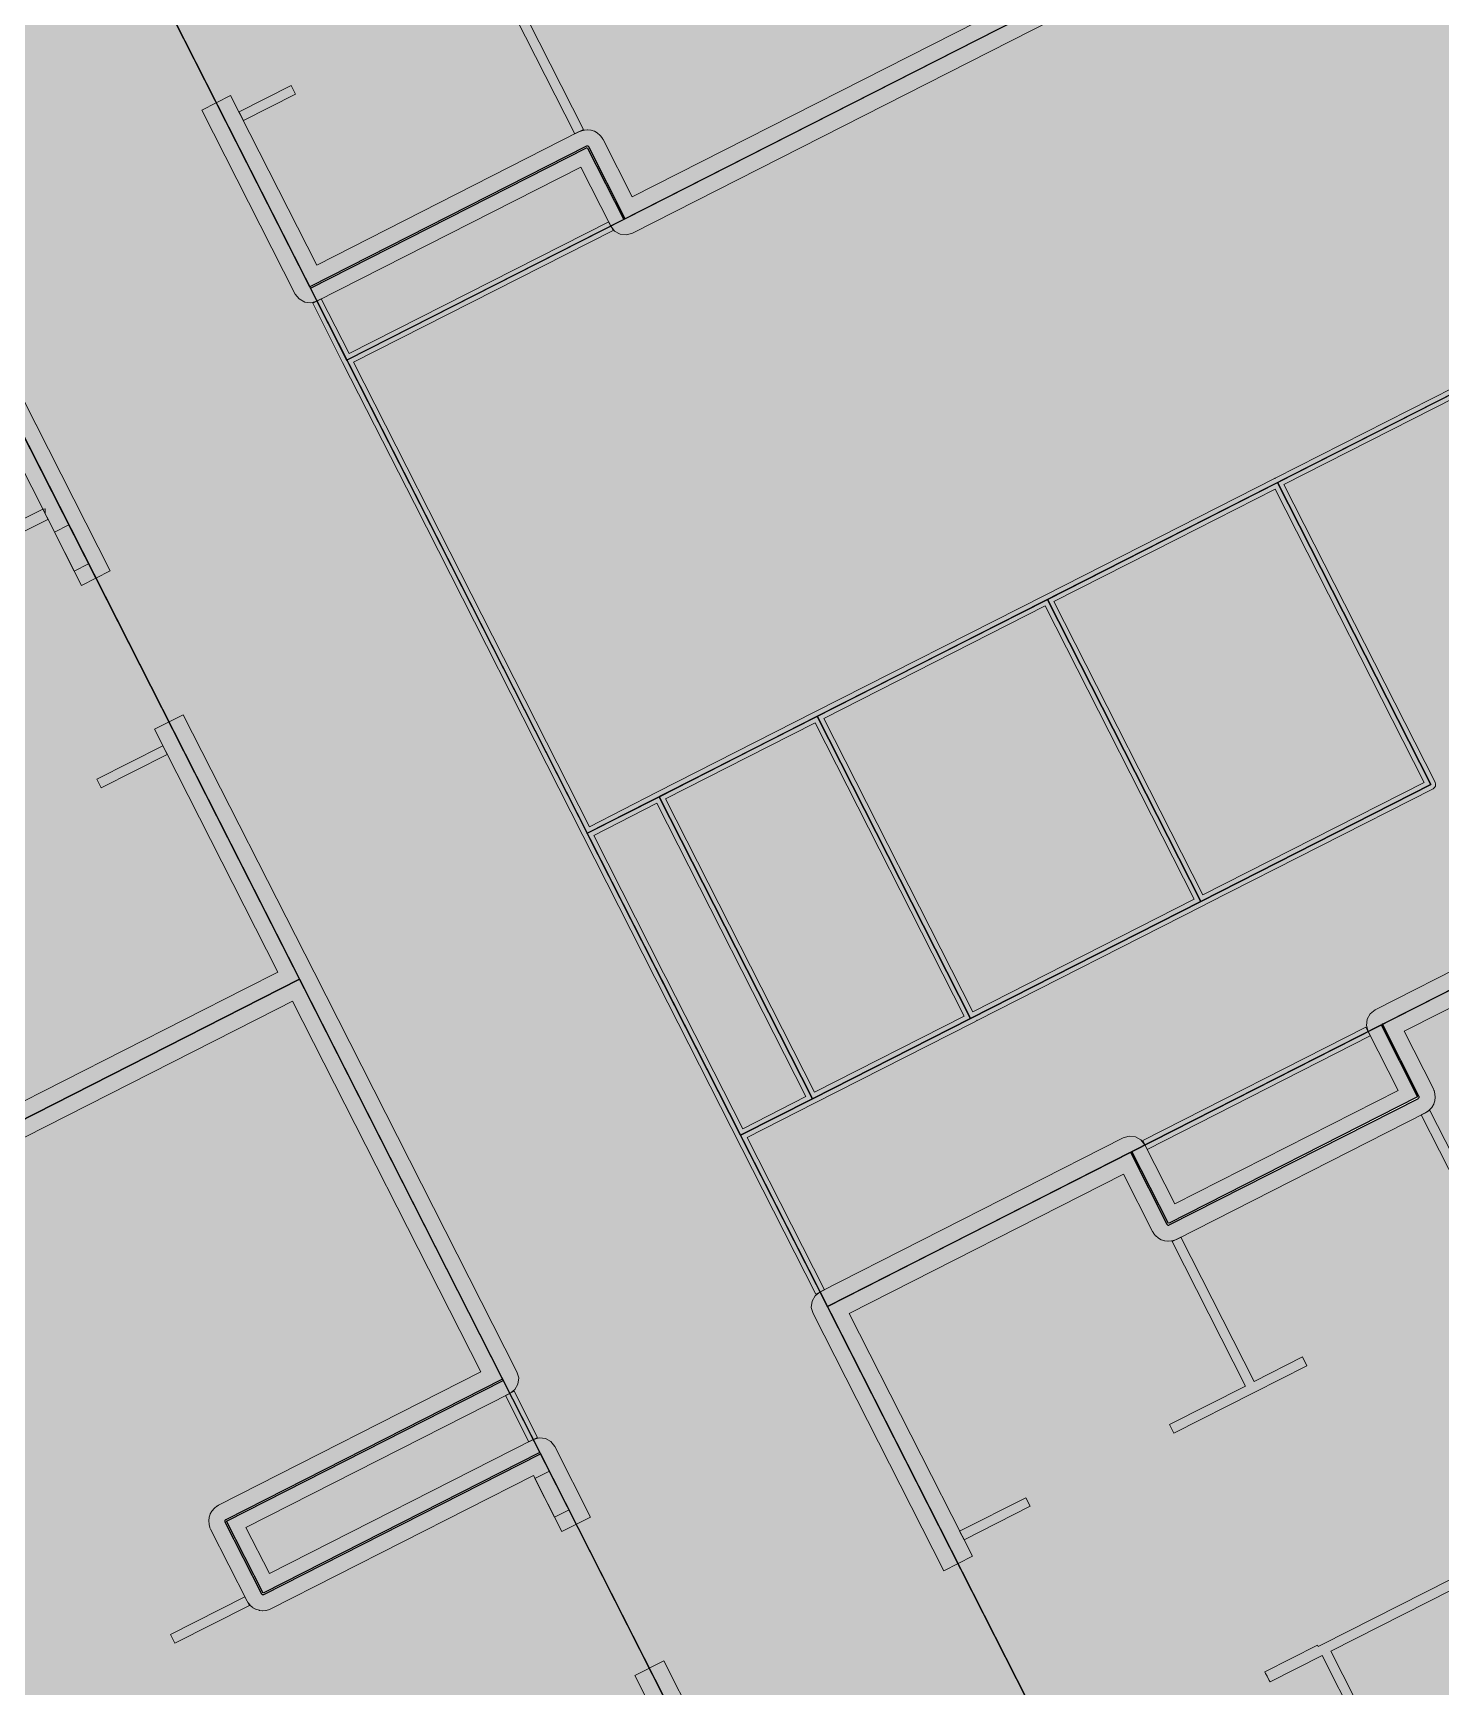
# Model space of a CAD drawing. Header units: millimetres. Extents: x 0 to 312583, y -208103 to 25097.
# Drawn here: x 248503 to 257232, y -92908 to -82657 of the extents above; entities that cross this region are included whole.
import ezdxf

# ---------------------------------------------------------------- set-up
doc = ezdxf.new("R2010")
doc.units = ezdxf.units.MM
doc.linetypes.add('Solid', pattern=[0])
for name, color, linetype, lineweight in [('Inner Walls', 5, 'Solid', 0), ('One-Bedroom Apartment', 151, 'Solid', 25), ('Room Objects', 47, 'Solid', 15), ('Room Walls', 47, 'Solid', 35), ('Service Area', 252, 'Solid', 25), ('Studio Apartment', 151, 'Solid', 25), ('Two-Bedroom Apartment', 1, 'Solid', 35)]:
    doc.layers.add(name, color=color, linetype=linetype, lineweight=lineweight)

msp = doc.modelspace()

# ---------------------------------------------------------------- hatches: boundary and pattern name
at = {"layer": 'One-Bedroom Apartment', "linetype": 'Solid', "lineweight": 25}
msp.add_hatch(color=250, dxfattribs=at).paths.add_polyline_path([(243290, -92009), (250155, -88522), (251414, -91000), (249698, -91872), (249696, -91873), (249695, -91874), (249693, -91876), (249693, -91877), (249692, -91879), (249692, -91881), (249693, -91883), (249693, -91885), (249920, -92331), (249921, -92332), (249922, -92334), (249924, -92335), (249925, -92336), (249927, -92336), (249929, -92336), (249931, -92336), (249933, -92335), (251649, -91463), (251649, -91463), (252903, -93932), (251187, -94804), (251185, -94805), (251184, -94806), (251183, -94808), (251182, -94810), (251182, -94812), (251182, -94813), (251182, -94815), (251183, -94817), (251409, -95263), (251409, -95263), (251255, -95341), (251029, -94895), (251028, -94894), (251026, -94892), (251025, -94891), (251023, -94890), (251021, -94890), (251019, -94890), (251017, -94890), (251015, -94891), (249471, -95676), (249469, -95677), (249468, -95678), (249467, -95680), (249466, -95681), (249465, -95683), (249465, -95685), (249466, -95687), (249466, -95689), (249693, -96135), (249693, -96135), (246269, -97874), (246269, -97874), (244780, -94942)], flags=0)
at = {"layer": 'Room Objects', "linetype": 'Solid', "lineweight": 0}
for points in [[(248636, -85751), (248725, -85706), (248847, -85946), (248847, -85946), (248758, -85992)], [(251615, -91616), (251704, -91570), (251826, -91811), (251826, -91811), (251737, -91856)]]:
    msp.add_hatch(color=5, dxfattribs=at).paths.add_polyline_path(points, flags=0)
at = {"layer": 'Service Area', "linetype": 'Solid', "lineweight": 25}
for points in [[(245687, -79726), (247471, -78820), (257896, -99345), (256113, -100250)], [(250449, -84684), (250449, -84684), (251939, -87616), (258804, -84129), (258804, -84129), (257314, -81197)], [(251939, -83367), (252165, -83812), (250449, -84684), (250223, -84238)], [(256218, -85443), (258804, -84129), (260293, -87061), (253428, -90549), (253428, -90549), (252399, -88523), (252890, -89489), (253335, -89262), (254316, -88764), (255743, -88039), (257169, -87315)], [(256218, -85443), (257169, -87315), (255743, -88039), (254792, -86167)], [(254792, -86167), (255743, -88039), (254316, -88764), (253365, -86892)], [(253365, -86892), (254316, -88764), (253335, -89262), (252384, -87390)], [(252384, -87390), (253335, -89262), (252890, -89489), (251939, -87616), (251939, -87616)], [(255316, -89590), (256861, -88805), (257087, -89251), (255542, -90035)], [(251418, -91009), (251645, -91454), (249929, -92326), (249702, -91880)]]:
    msp.add_hatch(color=254, dxfattribs=at).paths.add_polyline_path(points, flags=0)
at = {"layer": 'Studio Apartment', "linetype": 'Solid', "lineweight": 25}
msp.add_hatch(color=252, dxfattribs=at).paths.add_polyline_path([(250218, -84229), (248960, -81752), (248960, -81752), (255825, -78265), (257314, -81197), (257314, -81197), (252174, -83808), (251948, -83362), (251947, -83360), (251945, -83359), (251944, -83358), (251942, -83357), (251940, -83357), (251938, -83357), (251936, -83357), (251934, -83358)], flags=0)
at = {"layer": 'Two-Bedroom Apartment', "linetype": 'Solid', "lineweight": 25}
msp.add_hatch(color=151, dxfattribs=at).paths.add_polyline_path([(240311, -86145), (238822, -83212), (245687, -79725), (247176, -82658), (248666, -85590), (250155, -88522), (248276, -89477), (248050, -89031), (248049, -89029), (248048, -89028), (248046, -89027), (248044, -89026), (248042, -89025), (248040, -89025), (248038, -89026), (248037, -89026), (246492, -89811), (246490, -89812), (246489, -89813), (246488, -89815), (246487, -89817), (246486, -89819), (246486, -89821), (246487, -89823), (246487, -89824), (246714, -90270), (246714, -90270), (243290, -92009), (241801, -89077)], flags=0)
at = {"layer": 'Two-Bedroom Apartment', "linetype": 'Solid', "lineweight": 35}
msp.add_hatch(color=151, dxfattribs=at).paths.add_polyline_path([(253428, -90549), (255307, -89594), (255533, -90040), (255534, -90042), (255536, -90043), (255537, -90044), (255539, -90045), (255541, -90045), (255543, -90045), (255545, -90045), (255547, -90044), (257092, -89260), (257093, -89259), (257095, -89257), (257096, -89256), (257097, -89254), (257097, -89252), (257097, -89250), (257097, -89248), (257096, -89246), (256869, -88801), (256869, -88801), (260293, -87061), (260293, -87061), (261783, -89994), (264762, -95858), (257896, -99346), (256638, -96867), (260071, -95124), (260072, -95123), (260074, -95122), (260075, -95120), (260076, -95118), (260076, -95117), (260076, -95115), (260076, -95113), (260075, -95111), (259849, -94665), (259848, -94663), (259846, -94662), (259845, -94661), (259843, -94660), (259841, -94660), (259839, -94660), (259837, -94660), (259835, -94661), (256492, -96359), (256491, -96360), (256474, -96370), (256473, -96371), (256459, -96385), (256457, -96386), (256446, -96402), (256445, -96404), (256437, -96422), (256437, -96424), (256432, -96443), (256432, -96445), (256432, -96462), (256407, -96413)], flags=0)

# ---------------------------------------------------------------- linework, layer by layer
at = {"layer": 'Inner Walls', "color": 47, "linetype": 'Solid', "lineweight": 15}
for p, q in [((245821, -79769), (248755, -85545)), ((252218, -83673), (257046, -81221)), ((257137, -81399), (252220, -83897)), ((248803, -86081), (247087, -82703)), ((249550, -83134), (249728, -83044)), ((250129, -84275), (249550, -83134)), ((249728, -83044), (250262, -84095)), ((250262, -84095), (251889, -83268)), ((251889, -83268), (251898, -83264)), ((251898, -83264), (251900, -83264)), ((251900, -83264), (251919, -83258)), ((251919, -83258), (251921, -83258)), ((251921, -83258), (251940, -83257)), ((251940, -83257), (251942, -83257)), ((251942, -83257), (251962, -83259)), ((251962, -83259), (251964, -83259)), ((251964, -83259), (251982, -83265)), ((251982, -83265), (251984, -83266)), ((251984, -83266), (252001, -83276)), ((252001, -83276), (252003, -83277)), ((252003, -83277), (252018, -83290)), ((252018, -83290), (252019, -83291)), ((252019, -83291), (252031, -83307)), ((252031, -83307), (252032, -83308)), ((252032, -83308), (252037, -83317)), ((252037, -83317), (252218, -83673)), ((251899, -83488), (250263, -84319)), ((252085, -83853), (251899, -83488)), ((252109, -83884), (252085, -83853)), ((252143, -83903), (252109, -83884)), ((252182, -83907), (252143, -83903)), ((252220, -83897), (252182, -83907)), ((250153, -84305), (250129, -84275)), ((250187, -84324), (250153, -84305)), ((250226, -84329), (250187, -84324)), ((250263, -84319), (250226, -84329)), ((248755, -85545), (248982, -85990)), ((248982, -85990), (248803, -86081)), ((249256, -86972), (249434, -86882)), ((249434, -86882), (250245, -88477)), ((250021, -88478), (249256, -86972)), ((256824, -88711), (260025, -87086)), ((260116, -87264), (257004, -88844)), ((249817, -88582), (250021, -88478)), ((250245, -88477), (251503, -90954)), ((248320, -89342), (249817, -88582)), ((250112, -88657), (250019, -88704)), ((251279, -90956), (250112, -88657)), ((250019, -88704), (248322, -89566)), ((256770, -88808), (256774, -88770)), ((256774, -88770), (256794, -88736)), ((256794, -88736), (256824, -88711)), ((256780, -88846), (256770, -88808)), ((256966, -89211), (256780, -88846)), ((257004, -88844), (257185, -89201)), ((255582, -89914), (256966, -89211)), ((257185, -89201), (257189, -89210)), ((257194, -89276), (257188, -89294)), ((257189, -89210), (257190, -89212)), ((257190, -89212), (257195, -89231)), ((257195, -89274), (257194, -89276)), ((257195, -89231), (257195, -89233)), ((257195, -89233), (257197, -89252)), ((257197, -89254), (257195, -89274)), ((257197, -89252), (257197, -89254)), ((257137, -89349), (255592, -90134)), ((257145, -89344), (257137, -89349)), ((257147, -89343), (257145, -89344)), ((257162, -89331), (257147, -89343)), ((257164, -89330), (257162, -89331)), ((257177, -89315), (257164, -89330)), ((257178, -89313), (257177, -89315)), ((257187, -89296), (257178, -89313)), ((257188, -89294), (257187, -89296)), ((253383, -90459), (255262, -89505)), ((255262, -89505), (255299, -89495)), ((255299, -89495), (255338, -89499)), ((255338, -89499), (255372, -89518)), ((255372, -89518), (255396, -89549)), ((255396, -89549), (255582, -89914)), ((255263, -89729), (253562, -90593)), ((255444, -90085), (255263, -89729)), ((255449, -90094), (255444, -90085)), ((255450, -90095), (255449, -90094)), ((255462, -90111), (255450, -90095)), ((255464, -90112), (255462, -90111)), ((255479, -90125), (255464, -90112)), ((255480, -90126), (255479, -90125)), ((255497, -90136), (255480, -90126)), ((255499, -90137), (255497, -90136)), ((255518, -90143), (255499, -90137)), ((255520, -90143), (255518, -90143)), ((255539, -90145), (255520, -90143)), ((255541, -90145), (255539, -90145)), ((255561, -90144), (255541, -90145)), ((255563, -90144), (255561, -90144)), ((255581, -90138), (255563, -90144)), ((255583, -90138), (255581, -90138)), ((255592, -90134), (255583, -90138)), ((253333, -90518), (253352, -90484)), ((253352, -90484), (253383, -90459)), ((253328, -90556), (253333, -90518)), ((253339, -90594), (253328, -90556)), ((254149, -92189), (253339, -90594)), ((253562, -90593), (254327, -92098)), ((249652, -91782), (251279, -90956)), ((251503, -90954), (251514, -90992)), ((251514, -90992), (251509, -91031)), ((251459, -91089), (249823, -91920)), ((251490, -91065), (251459, -91089)), ((251509, -91031), (251490, -91065)), ((249968, -92205), (251604, -91374)), ((251604, -91374), (251642, -91364)), ((251642, -91364), (251680, -91368)), ((251680, -91368), (251714, -91387)), ((251714, -91387), (251739, -91418)), ((251739, -91418), (251960, -91855)), ((251606, -91598), (249978, -92424)), ((251782, -91945), (251606, -91598)), ((249595, -91856), (249601, -91837)), ((249601, -91837), (249602, -91835)), ((249602, -91835), (249611, -91818)), ((249611, -91818), (249613, -91817)), ((249613, -91817), (249625, -91802)), ((249625, -91802), (249627, -91800)), ((249627, -91800), (249642, -91788)), ((249642, -91788), (249644, -91787)), ((249644, -91787), (249652, -91782)), ((249592, -91877), (249595, -91858)), ((249592, -91879), (249592, -91877)), ((249594, -91899), (249592, -91879)), ((249594, -91901), (249594, -91899)), ((249599, -91919), (249594, -91901)), ((249595, -91858), (249595, -91856)), ((249600, -91921), (249599, -91919)), ((249604, -91930), (249600, -91921)), ((249831, -92376), (249604, -91930)), ((249823, -91920), (249968, -92205)), ((251960, -91855), (251782, -91945)), ((254327, -92098), (254149, -92189)), ((249835, -92385), (249831, -92376)), ((249836, -92386), (249835, -92385)), ((249849, -92402), (249836, -92386)), ((249850, -92403), (249849, -92402)), ((249865, -92416), (249850, -92403)), ((249866, -92417), (249865, -92416)), ((249883, -92426), (249866, -92417)), ((249885, -92427), (249883, -92426)), ((249904, -92433), (249885, -92427)), ((249906, -92434), (249904, -92433)), ((249925, -92436), (249906, -92434)), ((249927, -92436), (249925, -92436)), ((249947, -92435), (249927, -92436)), ((249949, -92434), (249947, -92435)), ((249968, -92429), (249949, -92434)), ((249969, -92428), (249968, -92429)), ((249978, -92424), (249969, -92428)), ((252235, -92837), (252413, -92746)), ((252413, -92746), (252993, -93887)), ((252769, -93888), (252235, -92837))]:
    msp.add_line(p, q, dxfattribs=at)
at = {"layer": 'One-Bedroom Apartment', "color": 250, "linetype": 'Solid', "lineweight": 25}
for p, q in [((243290, -92009), (250155, -88522)), ((250155, -88522), (251414, -91000)), ((251414, -91000), (249698, -91872)), ((249933, -92335), (251649, -91463)), ((251649, -91463), (252903, -93932)), ((249693, -91877), (249692, -91879)), ((249692, -91879), (249692, -91881)), ((249692, -91881), (249693, -91883)), ((249695, -91874), (249693, -91876)), ((249693, -91876), (249693, -91877)), ((249693, -91883), (249693, -91885)), ((249693, -91885), (249920, -92331)), ((249696, -91873), (249695, -91874)), ((249698, -91872), (249696, -91873)), ((249920, -92331), (249921, -92332)), ((249921, -92332), (249922, -92334)), ((249922, -92334), (249924, -92335)), ((249924, -92335), (249925, -92336)), ((249925, -92336), (249927, -92336)), ((249927, -92336), (249929, -92336)), ((249929, -92336), (249931, -92336)), ((249931, -92336), (249933, -92335))]:
    msp.add_line(p, q, dxfattribs=at)
msp.add_point((251649, -91463), dxfattribs=at)
at = {"layer": 'Room Objects', "color": 0, "linetype": 'Solid', "lineweight": 0}
for p, q in [((248636, -85751), (248725, -85706)), ((248758, -85992), (248636, -85751)), ((248725, -85706), (248847, -85946)), ((248847, -85946), (248758, -85992)), ((251615, -91616), (251704, -91570)), ((251737, -91856), (251615, -91616)), ((251704, -91570), (251826, -91811)), ((251826, -91811), (251737, -91856))]:
    msp.add_line(p, q, dxfattribs=at)
for p in [(248847, -85946), (251826, -91811)]:
    msp.add_point(p, dxfattribs=at)
at = {"layer": 'Room Walls', "color": 47, "linetype": 'Solid', "lineweight": 9}
for p, q in [((251301, -82045), (251916, -83255)), ((251862, -83282), (251407, -82386)), ((249780, -83146), (250103, -82982)), ((250103, -82982), (250130, -83035)), ((250130, -83035), (249807, -83199)), ((249793, -83173), (249780, -83146)), ((249807, -83199), (249793, -83173)), ((251916, -83255), (251862, -83282)), ((250462, -84644), (252072, -83826)), ((252072, -83826), (252099, -83880)), ((252099, -83880), (250489, -84697)), ((256204, -85416), (258567, -84216)), ((250237, -84332), (250290, -84305)), ((250422, -84698), (250237, -84332)), ((250290, -84305), (250462, -84644)), ((258594, -84269), (256258, -85456)), ((250867, -85573), (250422, -84698)), ((250489, -84697), (251285, -86263)), ((254778, -86140), (256204, -85416)), ((256205, -85483), (255595, -85793)), ((257129, -87302), (256205, -85483)), ((256258, -85456), (257196, -87301)), ((251912, -87630), (250867, -85573)), ((248302, -85741), (248563, -85608)), ((248595, -85671), (248334, -85803)), ((248563, -85608), (248577, -85605)), ((248577, -85605), (248577, -85637)), ((248577, -85637), (248597, -85670)), ((248597, -85670), (248595, -85671)), ((255595, -85793), (254832, -86180)), ((253351, -86865), (254778, -86140)), ((254778, -86207), (253405, -86905)), ((255702, -88026), (254778, -86207)), ((254832, -86180), (255756, -87999)), ((251285, -86263), (251952, -87576)), ((252371, -87363), (253351, -86865)), ((253405, -86905), (254329, -88724)), ((253352, -86932), (253063, -87079)), ((254276, -88751), (253352, -86932)), ((248899, -87282), (249308, -87075)), ((249335, -87128), (248926, -87336)), ((249308, -87075), (249322, -87101)), ((249322, -87101), (249335, -87128)), ((253063, -87079), (252425, -87403)), ((248926, -87336), (248899, -87282)), ((255756, -87999), (257129, -87302)), ((257192, -87334), (257183, -87342)), ((257198, -87324), (257192, -87334)), ((257196, -87301), (257199, -87313)), ((257199, -87313), (257198, -87324)), ((251952, -87576), (252371, -87363)), ((252371, -87430), (251979, -87630)), ((253295, -89249), (252371, -87430)), ((252425, -87403), (253349, -89222)), ((257183, -87342), (255783, -88053)), ((252359, -88510), (251912, -87630)), ((251979, -87630), (252412, -88483)), ((254329, -88724), (255702, -88026)), ((255783, -88053), (255756, -88066)), ((255756, -88066), (254356, -88777)), ((252372, -88537), (252359, -88510)), ((253356, -90473), (252372, -88537)), ((252412, -88483), (252426, -88510)), ((252426, -88510), (252903, -89448)), ((253349, -89222), (254276, -88751)), ((254330, -88791), (253349, -89289)), ((254356, -88777), (254330, -88791)), ((255383, -89522), (256767, -88819)), ((256794, -88873), (255410, -89576)), ((256767, -88819), (256794, -88873)), ((252903, -89448), (253295, -89249)), ((253349, -89289), (252930, -89502)), ((257110, -89363), (257164, -89335)), ((257565, -90258), (257110, -89363)), ((257164, -89335), (257632, -90258)), ((252930, -89502), (253409, -90446)), ((255410, -89576), (255383, -89522)), ((255565, -90147), (255619, -90120)), ((256020, -91043), (255565, -90147)), ((255619, -90120), (256074, -91015)), ((253409, -90446), (253356, -90473)), ((256074, -91015), (256374, -90863)), ((256401, -90917), (256074, -91083)), ((256374, -90863), (256401, -90917)), ((251432, -91102), (251486, -91075)), ((251577, -91388), (251432, -91102)), ((251486, -91075), (251631, -91361)), ((255549, -91282), (256020, -91043)), ((256074, -91083), (255576, -91335)), ((255576, -91335), (255549, -91282)), ((251631, -91361), (251577, -91388)), ((254248, -91943), (254658, -91735)), ((254658, -91735), (254685, -91788)), ((254685, -91788), (254275, -91996)), ((256495, -92646), (258117, -91822)), ((258337, -91778), (256549, -92686)), ((254275, -91996), (254248, -91943)), ((249355, -92584), (249817, -92349)), ((249817, -92349), (249844, -92403)), ((249844, -92403), (249383, -92637)), ((249383, -92637), (249355, -92584)), ((256141, -92815), (256466, -92650)), ((256466, -92650), (256470, -92658)), ((256470, -92658), (256495, -92646)), ((256496, -92713), (256173, -92877)), ((257000, -93706), (256496, -92713)), ((256549, -92686), (257054, -93679)), ((256145, -92824), (256141, -92815)), ((256154, -92841), (256145, -92824)), ((256168, -92868), (256154, -92841)), ((256173, -92877), (256168, -92868))]:
    msp.add_line(p, q, dxfattribs=at)
for p in [(256204, -85416), (254356, -88777)]:
    msp.add_point(p, dxfattribs=at)
at = {"layer": 'Service Area', "color": 254, "linetype": 'Solid', "lineweight": 25}
for p, q in [((247471, -78820), (257896, -99345)), ((256113, -100250), (245687, -79726)), ((257314, -81197), (250449, -84684)), ((250223, -84238), (251939, -83367)), ((251939, -83367), (252165, -83812)), ((252165, -83812), (250449, -84684)), ((251939, -87616), (258804, -84129)), ((256218, -85443), (258804, -84129)), ((250449, -84684), (250223, -84238)), ((250449, -84684), (251939, -87616)), ((254792, -86167), (256218, -85443)), ((257169, -87315), (256218, -85443)), ((256218, -85443), (257169, -87315)), ((253365, -86892), (254792, -86167)), ((254792, -86167), (255743, -88039)), ((255743, -88039), (254792, -86167)), ((252384, -87390), (253365, -86892)), ((253365, -86892), (254316, -88764)), ((254316, -88764), (253365, -86892)), ((260293, -87061), (253428, -90549)), ((255743, -88039), (257169, -87315)), ((257169, -87315), (255743, -88039)), ((251939, -87616), (252384, -87390)), ((252384, -87390), (253335, -89262)), ((253335, -89262), (252384, -87390)), ((252890, -89489), (251939, -87616)), ((254316, -88764), (255743, -88039)), ((255743, -88039), (254316, -88764)), ((253428, -90549), (252399, -88523)), ((252399, -88523), (252890, -89489)), ((253335, -89262), (254316, -88764)), ((254316, -88764), (253335, -89262)), ((255316, -89590), (256861, -88805)), ((256861, -88805), (257087, -89251)), ((252890, -89489), (253335, -89262)), ((253335, -89262), (252890, -89489)), ((257087, -89251), (255542, -90035)), ((255542, -90035), (255316, -89590)), ((249702, -91880), (251418, -91009)), ((251418, -91009), (251645, -91454)), ((251645, -91454), (249929, -92326)), ((249929, -92326), (249702, -91880))]:
    msp.add_line(p, q, dxfattribs=at)
for p in [(250449, -84684), (251939, -87616), (253428, -90549)]:
    msp.add_point(p, dxfattribs=at)
at = {"layer": 'Studio Apartment', "color": 252, "linetype": 'Solid', "lineweight": 25}
for p, q in [((257314, -81197), (252174, -83808)), ((250218, -84229), (248960, -81752)), ((251934, -83358), (250218, -84229)), ((251936, -83357), (251934, -83358)), ((251938, -83357), (251936, -83357)), ((251940, -83357), (251938, -83357)), ((251942, -83357), (251940, -83357)), ((251944, -83358), (251942, -83357)), ((251945, -83359), (251944, -83358)), ((251947, -83360), (251945, -83359)), ((251948, -83362), (251947, -83360)), ((252174, -83808), (251948, -83362))]:
    msp.add_line(p, q, dxfattribs=at)
at = {"layer": 'Two-Bedroom Apartment', "color": 151, "linetype": 'Solid', "lineweight": 25}
for p, q in [((247176, -82658), (248666, -85590)), ((248666, -85590), (250155, -88522)), ((256869, -88801), (260293, -87061)), ((250155, -88522), (248276, -89477)), ((257096, -89246), (256869, -88801)), ((255547, -90044), (257092, -89260)), ((257092, -89260), (257093, -89259)), ((257093, -89259), (257095, -89257)), ((257095, -89257), (257096, -89256)), ((257097, -89248), (257096, -89246)), ((257096, -89256), (257097, -89254)), ((257097, -89250), (257097, -89248)), ((257097, -89252), (257097, -89250)), ((257097, -89254), (257097, -89252)), ((253428, -90549), (255307, -89594)), ((255307, -89594), (255533, -90040)), ((255533, -90040), (255534, -90042)), ((255534, -90042), (255536, -90043)), ((255536, -90043), (255537, -90044)), ((255537, -90044), (255539, -90045)), ((255539, -90045), (255541, -90045)), ((255541, -90045), (255543, -90045)), ((255543, -90045), (255545, -90045)), ((255545, -90045), (255547, -90044)), ((256407, -96413), (253428, -90549))]:
    msp.add_line(p, q, dxfattribs=at)
msp.add_point((256869, -88801), dxfattribs=at)

doc.saveas('drawing.dxf')
